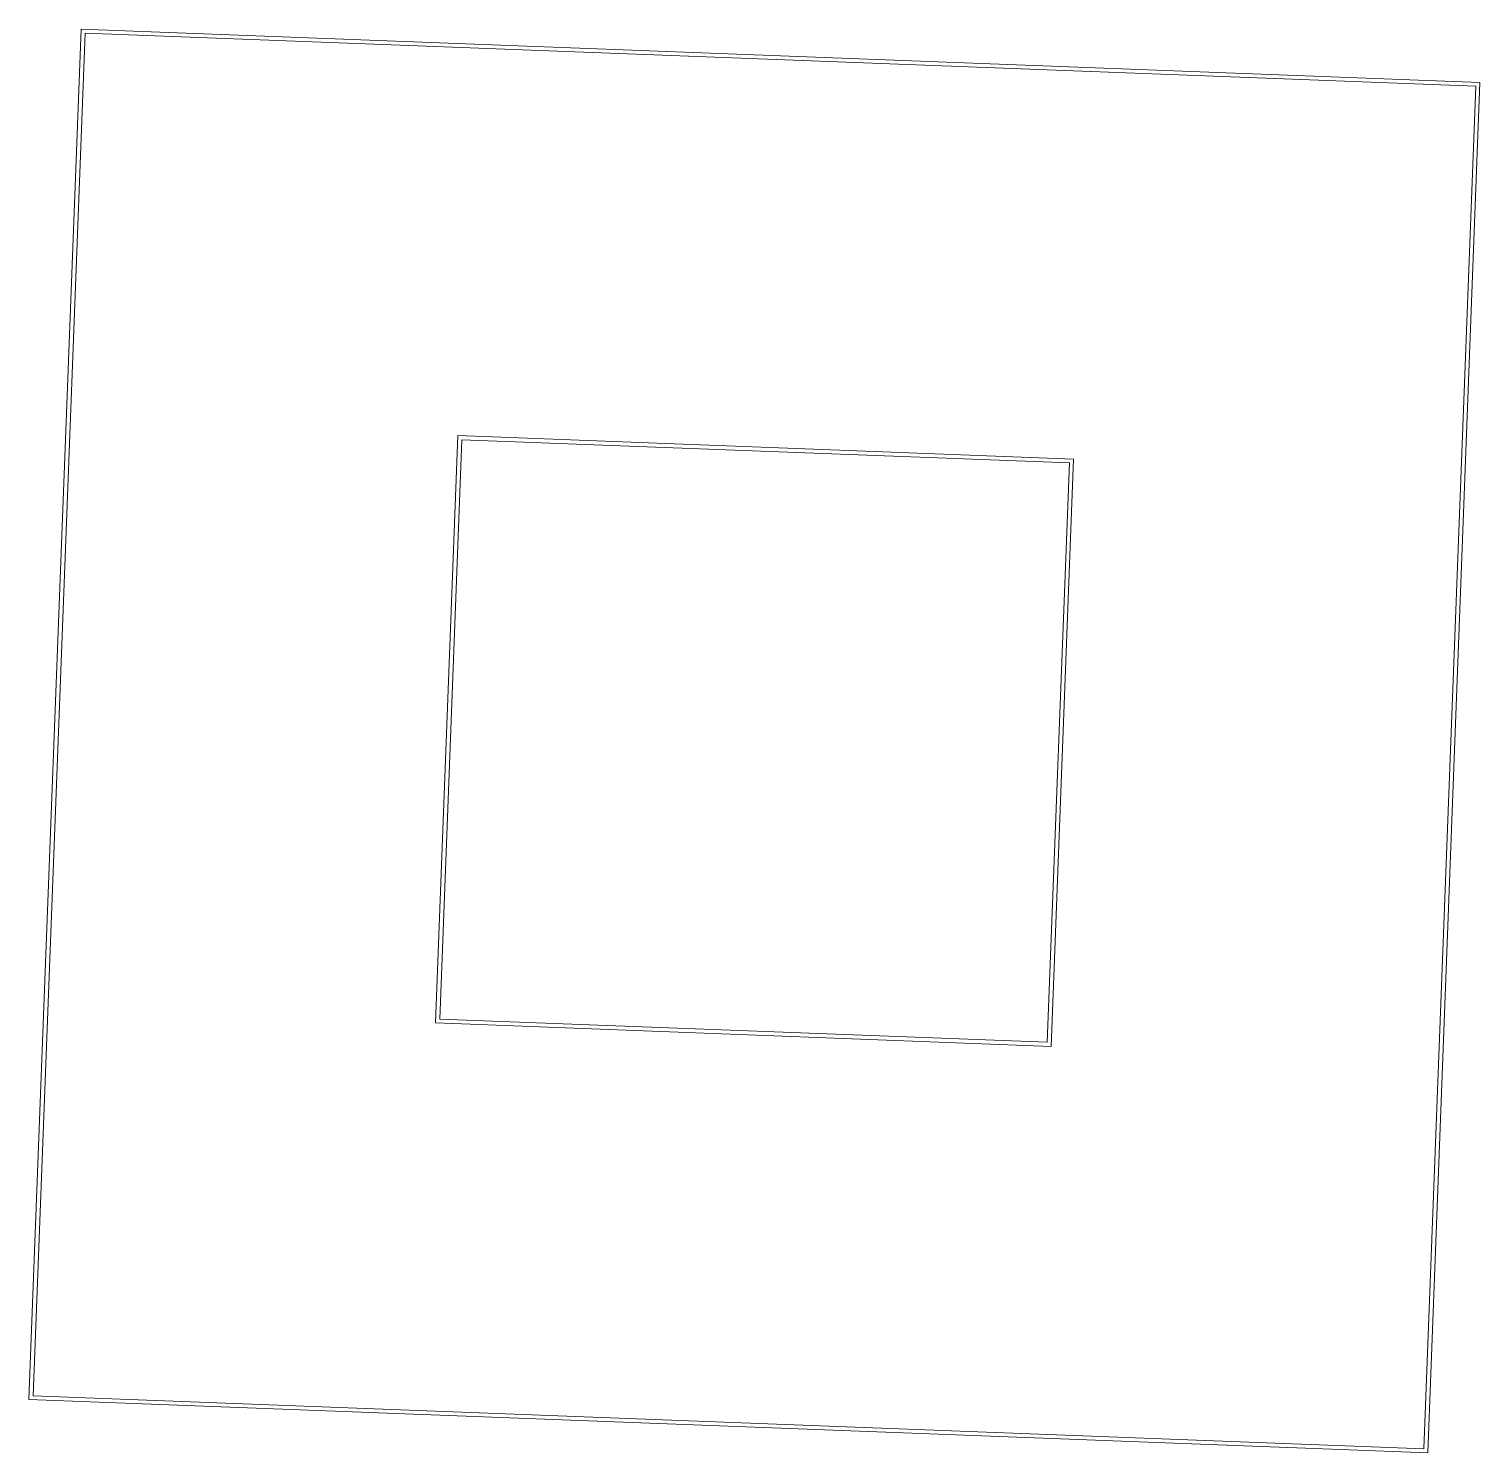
# Model space of a CAD drawing. Header units: millimetres. Extents: x 53282 to 74428, y -557 to 19362.
# Drawn here: x 67364 to 69141, y 7618 to 9362 of the extents above; entities that cross this region are included whole.
import ezdxf

# ---------------------------------------------------------------- set-up
doc = ezdxf.new("R2010")
doc.units = ezdxf.units.MM
doc.header["$MEASUREMENT"] = 0
doc.layers.add('Q-CASE', color=33, linetype='Continuous', lineweight=13)

msp = doc.modelspace()

# ---------------------------------------------------------------- linework, layer by layer
at = {"layer": 'Q-CASE', "color": 40}
for p, q in [((67363.6, 7683.5), (67427.6, 9362.3)), ((67432.5, 9357.1), (67368.8, 7688.3)), ((69141.4, 9297), (67427.6, 9362.3)), ((69136.2, 9292.2), (67432.5, 9357.1)), ((69072.6, 7623.4), (69136.2, 9292.2)), ((69141.4, 9297), (69077.4, 7618.2)), ((67861.6, 8144.9), (67889, 8864.4)), ((67893.8, 8859.2), (67866.8, 8149.7)), ((68643.5, 8835.6), (67889, 8864.4)), ((67893.8, 8859.2), (68638.3, 8830.8)), ((68643.5, 8835.6), (68616, 8116.1)), ((68611.2, 8121.3), (68638.3, 8830.8)), ((68616, 8116.1), (67861.6, 8144.9)), ((67866.8, 8149.7), (68611.2, 8121.3)), ((69077.4, 7618.2), (67363.6, 7683.5)), ((67368.8, 7688.3), (69072.6, 7623.4))]:
    msp.add_line(p, q, dxfattribs=at)

doc.saveas('drawing.dxf')
